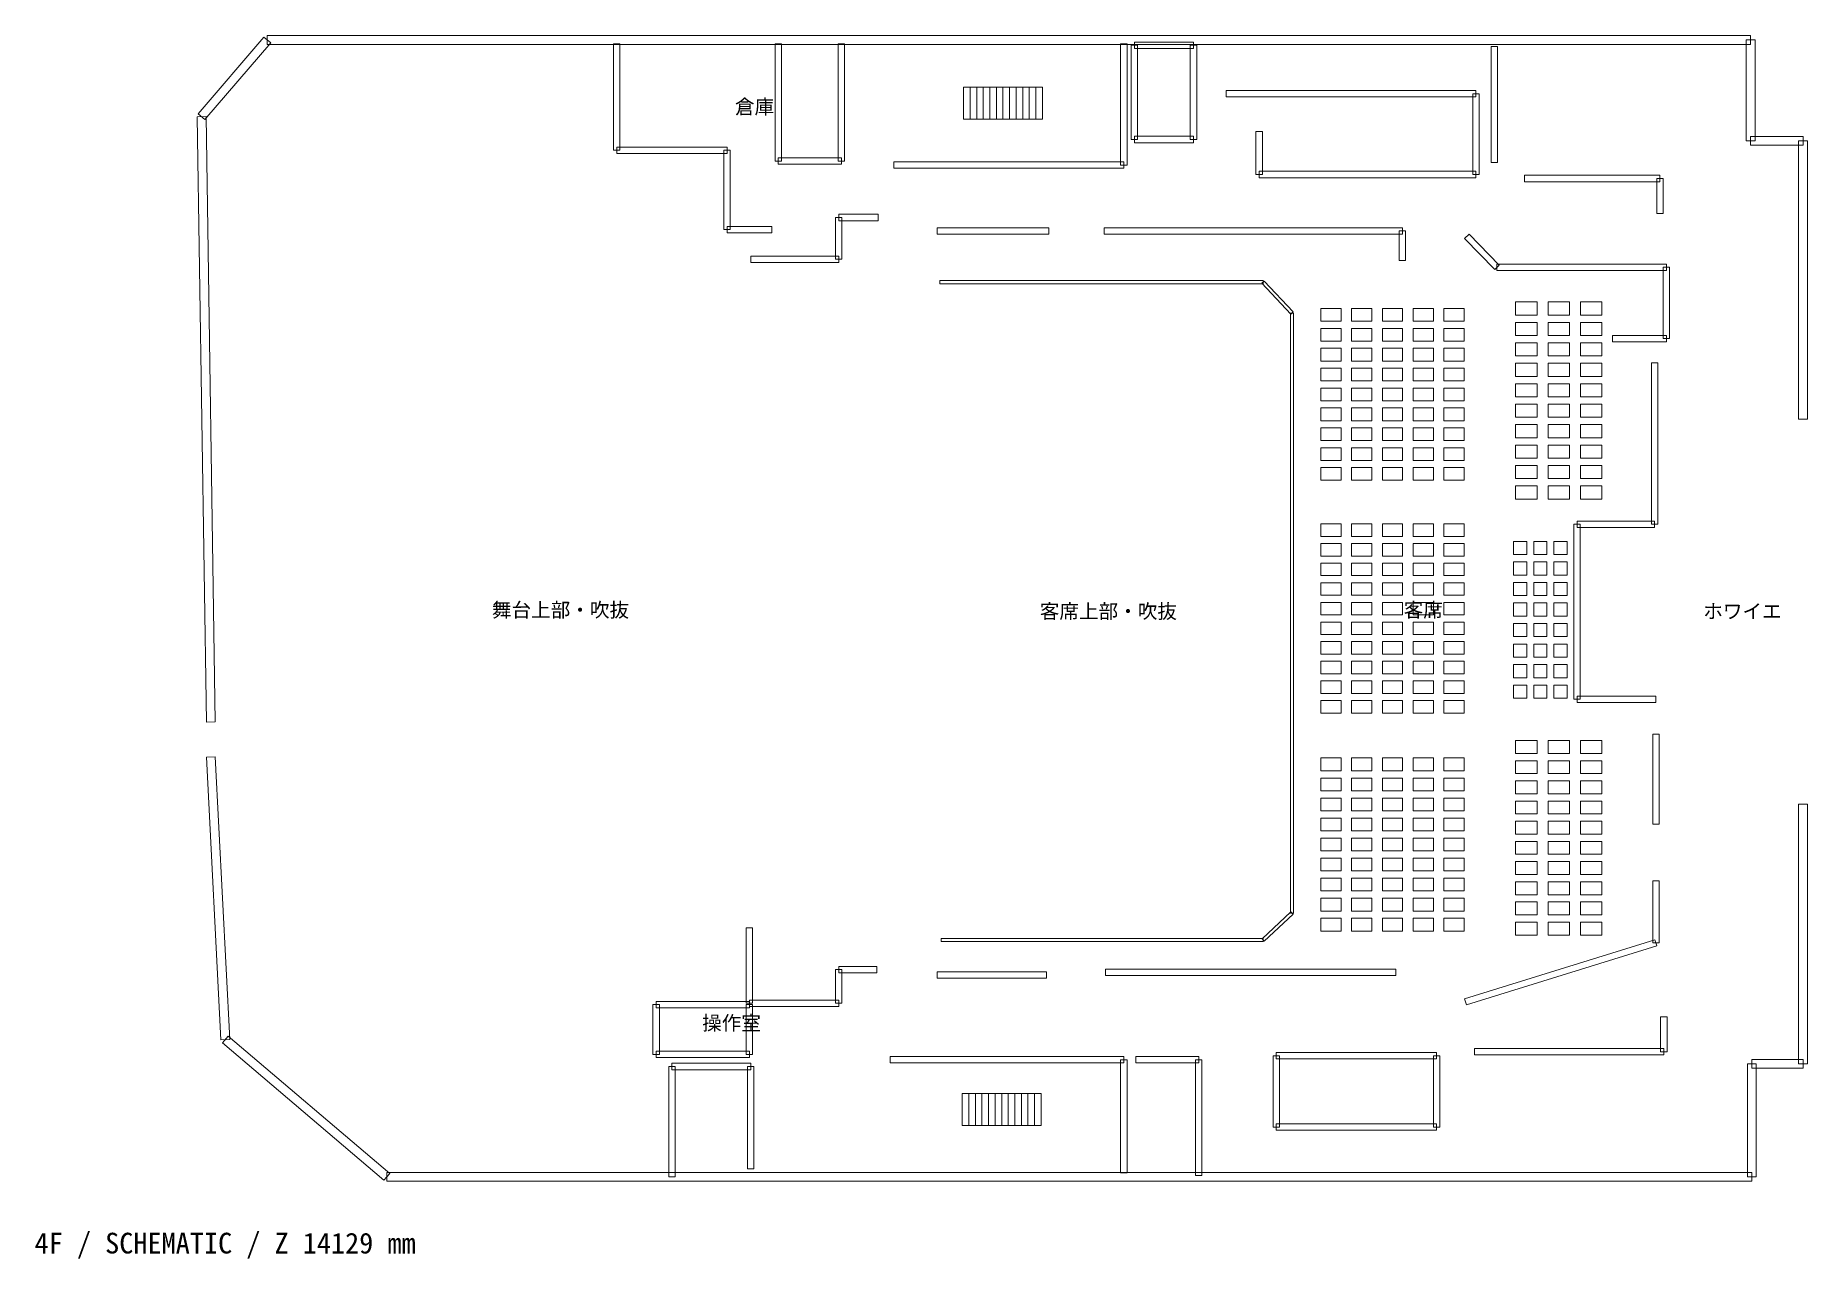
# Model space of a CAD drawing. Header units: millimetres. Extents: x -973 to 54551, y -2658 to 35661.
import ezdxf

# ---------------------------------------------------------------- set-up
doc = ezdxf.new("R2010")
doc.units = ezdxf.units.MM
for name, color, linetype, lineweight, true_color in [('ANNOTATION', 7, 'Continuous', 18, 0x50555f), ('F04_RAILS', 7, 'Continuous', 18, 0x627990), ('F04_ROOMS', 7, 'Continuous', 18, 0x50555f), ('F04_SEATING', 7, 'Continuous', 18, 0xac5052), ('F04_STAIRS', 7, 'Continuous', 18, 0x99a4b1), ('F04_WALLS', 7, 'Continuous', 18, 0xc4ccd5)]:
    doc.layers.add(name, color=color, linetype=linetype, lineweight=lineweight, true_color=true_color)
doc.styles.add('JAPANESE', font='msgothic.ttc')

msp = doc.modelspace()

# ---------------------------------------------------------------- linework, layer by layer
at = {"layer": 'F04_RAILS'}
for points in [[(27367, 27883), (37493, 27883), (37493, 27983), (27367, 27983), (27367, 27883)], [(37456, 27899), (38362, 26930), (38435, 26998), (37529, 27967), (37456, 27899)], [(38348, 26964), (38348, 8164), (38448, 8164), (38448, 26964), (38348, 26964)], [(38364, 8200), (37459, 7357), (37527, 7284), (38433, 8127), (38364, 8200)], [(37493, 7371), (27408, 7371), (27408, 7271), (37493, 7271), (37493, 7371)]]:
    msp.add_lwpolyline(points, close=True, dxfattribs=at)
at = {"layer": 'F04_SEATING'}
for points in [[(45404, 27312), (46074, 27312), (46074, 26902), (45404, 26902), (45404, 27312)], [(46420, 27312), (47090, 27312), (47090, 26902), (46420, 26902), (46420, 27312)], [(47435, 27312), (48105, 27312), (48105, 26902), (47435, 26902), (47435, 27312)], [(39303, 27105), (39939, 27105), (39939, 26706), (39303, 26706), (39303, 27105)], [(40266, 27105), (40902, 27105), (40902, 26706), (40266, 26706), (40266, 27105)], [(41230, 27105), (41865, 27105), (41865, 26706), (41230, 26706), (41230, 27105)], [(42193, 27105), (42829, 27105), (42829, 26706), (42193, 26706), (42193, 27105)], [(43156, 27105), (43792, 27105), (43792, 26706), (43156, 26706), (43156, 27105)], [(45404, 26671), (46074, 26671), (46074, 26261), (45404, 26261), (45404, 26671)], [(46420, 26671), (47090, 26671), (47090, 26261), (46420, 26261), (46420, 26671)], [(47435, 26671), (48105, 26671), (48105, 26261), (47435, 26261), (47435, 26671)], [(39303, 26482), (39939, 26482), (39939, 26083), (39303, 26083), (39303, 26482)], [(40266, 26482), (40902, 26482), (40902, 26083), (40266, 26083), (40266, 26482)], [(41230, 26482), (41865, 26482), (41865, 26083), (41230, 26083), (41230, 26482)], [(42193, 26482), (42829, 26482), (42829, 26083), (42193, 26083), (42193, 26482)], [(43156, 26482), (43792, 26482), (43792, 26083), (43156, 26083), (43156, 26482)], [(39303, 25859), (39939, 25859), (39939, 25460), (39303, 25460), (39303, 25859)], [(40266, 25859), (40902, 25859), (40902, 25460), (40266, 25460), (40266, 25859)], [(41230, 25859), (41865, 25859), (41865, 25460), (41230, 25460), (41230, 25859)], [(42193, 25859), (42829, 25859), (42829, 25460), (42193, 25460), (42193, 25859)], [(43156, 25859), (43792, 25859), (43792, 25460), (43156, 25460), (43156, 25859)], [(45404, 26031), (46074, 26031), (46074, 25621), (45404, 25621), (45404, 26031)], [(46420, 26031), (47090, 26031), (47090, 25621), (46420, 25621), (46420, 26031)], [(47435, 26031), (48105, 26031), (48105, 25621), (47435, 25621), (47435, 26031)], [(39303, 25236), (39939, 25236), (39939, 24837), (39303, 24837), (39303, 25236)], [(40266, 25236), (40902, 25236), (40902, 24837), (40266, 24837), (40266, 25236)], [(41230, 25236), (41865, 25236), (41865, 24837), (41230, 24837), (41230, 25236)], [(42193, 25236), (42829, 25236), (42829, 24837), (42193, 24837), (42193, 25236)], [(43156, 25236), (43792, 25236), (43792, 24837), (43156, 24837), (43156, 25236)], [(45404, 25390), (46074, 25390), (46074, 24980), (45404, 24980), (45404, 25390)], [(46420, 25390), (47090, 25390), (47090, 24980), (46420, 24980), (46420, 25390)], [(47435, 25390), (48105, 25390), (48105, 24980), (47435, 24980), (47435, 25390)], [(39303, 24613), (39939, 24613), (39939, 24214), (39303, 24214), (39303, 24613)], [(40266, 24613), (40902, 24613), (40902, 24214), (40266, 24214), (40266, 24613)], [(41230, 24613), (41865, 24613), (41865, 24214), (41230, 24214), (41230, 24613)], [(42193, 24613), (42829, 24613), (42829, 24214), (42193, 24214), (42193, 24613)], [(43156, 24613), (43792, 24613), (43792, 24214), (43156, 24214), (43156, 24613)], [(45404, 24749), (46074, 24749), (46074, 24339), (45404, 24339), (45404, 24749)], [(46420, 24749), (47090, 24749), (47090, 24339), (46420, 24339), (46420, 24749)], [(47435, 24749), (48105, 24749), (48105, 24339), (47435, 24339), (47435, 24749)], [(39303, 23990), (39939, 23990), (39939, 23591), (39303, 23591), (39303, 23990)], [(40266, 23990), (40902, 23990), (40902, 23591), (40266, 23591), (40266, 23990)], [(41230, 23990), (41865, 23990), (41865, 23591), (41230, 23591), (41230, 23990)], [(42193, 23990), (42829, 23990), (42829, 23591), (42193, 23591), (42193, 23990)], [(43156, 23990), (43792, 23990), (43792, 23591), (43156, 23591), (43156, 23990)], [(45404, 24109), (46074, 24109), (46074, 23698), (45404, 23698), (45404, 24109)], [(46420, 24109), (47090, 24109), (47090, 23698), (46420, 23698), (46420, 24109)], [(47435, 24109), (48105, 24109), (48105, 23698), (47435, 23698), (47435, 24109)], [(39303, 23367), (39939, 23367), (39939, 22968), (39303, 22968), (39303, 23367)], [(40266, 23367), (40902, 23367), (40902, 22968), (40266, 22968), (40266, 23367)], [(41230, 23367), (41865, 23367), (41865, 22968), (41230, 22968), (41230, 23367)], [(42193, 23367), (42829, 23367), (42829, 22968), (42193, 22968), (42193, 23367)], [(43156, 23367), (43792, 23367), (43792, 22968), (43156, 22968), (43156, 23367)], [(45404, 23468), (46074, 23468), (46074, 23058), (45404, 23058), (45404, 23468)], [(46420, 23468), (47090, 23468), (47090, 23058), (46420, 23058), (46420, 23468)], [(47435, 23468), (48105, 23468), (48105, 23058), (47435, 23058), (47435, 23468)], [(45404, 22827), (46074, 22827), (46074, 22417), (45404, 22417), (45404, 22827)], [(46420, 22827), (47090, 22827), (47090, 22417), (46420, 22417), (46420, 22827)], [(47435, 22827), (48105, 22827), (48105, 22417), (47435, 22417), (47435, 22827)], [(39303, 22744), (39939, 22744), (39939, 22345), (39303, 22345), (39303, 22744)], [(40266, 22744), (40902, 22744), (40902, 22345), (40266, 22345), (40266, 22744)], [(41230, 22744), (41865, 22744), (41865, 22345), (41230, 22345), (41230, 22744)], [(42193, 22744), (42829, 22744), (42829, 22345), (42193, 22345), (42193, 22744)], [(43156, 22744), (43792, 22744), (43792, 22345), (43156, 22345), (43156, 22744)], [(39303, 22121), (39939, 22121), (39939, 21723), (39303, 21723), (39303, 22121)], [(40266, 22121), (40902, 22121), (40902, 21723), (40266, 21723), (40266, 22121)], [(41230, 22121), (41865, 22121), (41865, 21723), (41230, 21723), (41230, 22121)], [(42193, 22121), (42829, 22121), (42829, 21723), (42193, 21723), (42193, 22121)], [(43156, 22121), (43792, 22121), (43792, 21723), (43156, 21723), (43156, 22121)], [(45404, 22186), (46074, 22186), (46074, 21776), (45404, 21776), (45404, 22186)], [(46420, 22186), (47090, 22186), (47090, 21776), (46420, 21776), (46420, 22186)], [(47435, 22186), (48105, 22186), (48105, 21776), (47435, 21776), (47435, 22186)], [(45404, 21546), (46074, 21546), (46074, 21136), (45404, 21136), (45404, 21546)], [(46420, 21546), (47090, 21546), (47090, 21136), (46420, 21136), (46420, 21546)], [(47435, 21546), (48105, 21546), (48105, 21136), (47435, 21136), (47435, 21546)], [(39303, 20361), (39939, 20361), (39939, 19968), (39303, 19968), (39303, 20361)], [(40266, 20361), (40902, 20361), (40902, 19968), (40266, 19968), (40266, 20361)], [(41230, 20361), (41865, 20361), (41865, 19968), (41230, 19968), (41230, 20361)], [(42193, 20361), (42829, 20361), (42829, 19968), (42193, 19968), (42193, 20361)], [(43156, 20361), (43792, 20361), (43792, 19968), (43156, 19968), (43156, 20361)], [(39303, 19746), (39939, 19746), (39939, 19352), (39303, 19352), (39303, 19746)], [(40266, 19746), (40902, 19746), (40902, 19352), (40266, 19352), (40266, 19746)], [(41230, 19746), (41865, 19746), (41865, 19352), (41230, 19352), (41230, 19746)], [(42193, 19746), (42829, 19746), (42829, 19352), (42193, 19352), (42193, 19746)], [(43156, 19746), (43792, 19746), (43792, 19352), (43156, 19352), (43156, 19746)], [(45339, 19809), (45756, 19809), (45756, 19397), (45339, 19397), (45339, 19809)], [(45970, 19809), (46387, 19809), (46387, 19397), (45970, 19397), (45970, 19809)], [(46601, 19809), (47018, 19809), (47018, 19397), (46601, 19397), (46601, 19809)], [(39303, 19131), (39939, 19131), (39939, 18737), (39303, 18737), (39303, 19131)], [(40266, 19131), (40902, 19131), (40902, 18737), (40266, 18737), (40266, 19131)], [(41230, 19131), (41865, 19131), (41865, 18737), (41230, 18737), (41230, 19131)], [(42193, 19131), (42829, 19131), (42829, 18737), (42193, 18737), (42193, 19131)], [(43156, 19131), (43792, 19131), (43792, 18737), (43156, 18737), (43156, 19131)], [(45339, 19166), (45756, 19166), (45756, 18754), (45339, 18754), (45339, 19166)], [(45970, 19166), (46387, 19166), (46387, 18754), (45970, 18754), (45970, 19166)], [(46601, 19166), (47018, 19166), (47018, 18754), (46601, 18754), (46601, 19166)], [(39303, 18515), (39939, 18515), (39939, 18121), (39303, 18121), (39303, 18515)], [(40266, 18515), (40902, 18515), (40902, 18121), (40266, 18121), (40266, 18515)], [(41230, 18515), (41865, 18515), (41865, 18121), (41230, 18121), (41230, 18515)], [(42193, 18515), (42829, 18515), (42829, 18121), (42193, 18121), (42193, 18515)], [(43156, 18515), (43792, 18515), (43792, 18121), (43156, 18121), (43156, 18515)], [(45339, 18523), (45756, 18523), (45756, 18112), (45339, 18112), (45339, 18523)], [(45970, 18523), (46387, 18523), (46387, 18112), (45970, 18112), (45970, 18523)], [(46601, 18523), (47018, 18523), (47018, 18112), (46601, 18112), (46601, 18523)], [(39303, 17900), (39939, 17900), (39939, 17506), (39303, 17506), (39303, 17900)], [(40266, 17900), (40902, 17900), (40902, 17506), (40266, 17506), (40266, 17900)], [(41230, 17900), (41865, 17900), (41865, 17506), (41230, 17506), (41230, 17900)], [(42193, 17900), (42829, 17900), (42829, 17506), (42193, 17506), (42193, 17900)], [(43156, 17900), (43792, 17900), (43792, 17506), (43156, 17506), (43156, 17900)], [(45339, 17880), (45756, 17880), (45756, 17469), (45339, 17469), (45339, 17880)], [(45970, 17880), (46387, 17880), (46387, 17469), (45970, 17469), (45970, 17880)], [(46601, 17880), (47018, 17880), (47018, 17469), (46601, 17469), (46601, 17880)], [(39303, 17284), (39939, 17284), (39939, 16890), (39303, 16890), (39303, 17284)], [(40266, 17284), (40902, 17284), (40902, 16890), (40266, 16890), (40266, 17284)], [(41230, 17284), (41865, 17284), (41865, 16890), (41230, 16890), (41230, 17284)], [(42193, 17284), (42829, 17284), (42829, 16890), (42193, 16890), (42193, 17284)], [(43156, 17284), (43792, 17284), (43792, 16890), (43156, 16890), (43156, 17284)], [(45339, 17237), (45756, 17237), (45756, 16826), (45339, 16826), (45339, 17237)], [(45970, 17237), (46387, 17237), (46387, 16826), (45970, 16826), (45970, 17237)], [(46601, 17237), (47018, 17237), (47018, 16826), (46601, 16826), (46601, 17237)], [(39303, 16669), (39939, 16669), (39939, 16275), (39303, 16275), (39303, 16669)], [(40266, 16669), (40902, 16669), (40902, 16275), (40266, 16275), (40266, 16669)], [(41230, 16669), (41865, 16669), (41865, 16275), (41230, 16275), (41230, 16669)], [(42193, 16669), (42829, 16669), (42829, 16275), (42193, 16275), (42193, 16669)], [(43156, 16669), (43792, 16669), (43792, 16275), (43156, 16275), (43156, 16669)], [(45339, 16594), (45756, 16594), (45756, 16183), (45339, 16183), (45339, 16594)], [(45970, 16594), (46387, 16594), (46387, 16183), (45970, 16183), (45970, 16594)], [(46601, 16594), (47018, 16594), (47018, 16183), (46601, 16183), (46601, 16594)], [(39303, 16053), (39939, 16053), (39939, 15660), (39303, 15660), (39303, 16053)], [(40266, 16053), (40902, 16053), (40902, 15660), (40266, 15660), (40266, 16053)], [(41230, 16053), (41865, 16053), (41865, 15660), (41230, 15660), (41230, 16053)], [(42193, 16053), (42829, 16053), (42829, 15660), (42193, 15660), (42193, 16053)], [(43156, 16053), (43792, 16053), (43792, 15660), (43156, 15660), (43156, 16053)], [(45339, 15952), (45756, 15952), (45756, 15540), (45339, 15540), (45339, 15952)], [(45970, 15952), (46387, 15952), (46387, 15540), (45970, 15540), (45970, 15952)], [(46601, 15952), (47018, 15952), (47018, 15540), (46601, 15540), (46601, 15952)], [(39303, 15438), (39939, 15438), (39939, 15044), (39303, 15044), (39303, 15438)], [(40266, 15438), (40902, 15438), (40902, 15044), (40266, 15044), (40266, 15438)], [(41230, 15438), (41865, 15438), (41865, 15044), (41230, 15044), (41230, 15438)], [(42193, 15438), (42829, 15438), (42829, 15044), (42193, 15044), (42193, 15438)], [(43156, 15438), (43792, 15438), (43792, 15044), (43156, 15044), (43156, 15438)], [(45339, 15309), (45756, 15309), (45756, 14897), (45339, 14897), (45339, 15309)], [(45970, 15309), (46387, 15309), (46387, 14897), (45970, 14897), (45970, 15309)], [(46601, 15309), (47018, 15309), (47018, 14897), (46601, 14897), (46601, 15309)], [(39303, 14823), (39939, 14823), (39939, 14429), (39303, 14429), (39303, 14823)], [(40266, 14823), (40902, 14823), (40902, 14429), (40266, 14429), (40266, 14823)], [(41230, 14823), (41865, 14823), (41865, 14429), (41230, 14429), (41230, 14823)], [(42193, 14823), (42829, 14823), (42829, 14429), (42193, 14429), (42193, 14823)], [(43156, 14823), (43792, 14823), (43792, 14429), (43156, 14429), (43156, 14823)], [(45404, 13572), (46074, 13572), (46074, 13167), (45404, 13167), (45404, 13572)], [(46420, 13572), (47090, 13572), (47090, 13167), (46420, 13167), (46420, 13572)], [(47435, 13572), (48105, 13572), (48105, 13167), (47435, 13167), (47435, 13572)], [(39303, 13025), (39939, 13025), (39939, 12623), (39303, 12623), (39303, 13025)], [(40266, 13025), (40902, 13025), (40902, 12623), (40266, 12623), (40266, 13025)], [(41230, 13025), (41865, 13025), (41865, 12623), (41230, 12623), (41230, 13025)], [(42193, 13025), (42829, 13025), (42829, 12623), (42193, 12623), (42193, 13025)], [(43156, 13025), (43792, 13025), (43792, 12623), (43156, 12623), (43156, 13025)], [(45404, 12940), (46074, 12940), (46074, 12535), (45404, 12535), (45404, 12940)], [(46420, 12940), (47090, 12940), (47090, 12535), (46420, 12535), (46420, 12940)], [(47435, 12940), (48105, 12940), (48105, 12535), (47435, 12535), (47435, 12940)], [(39303, 12397), (39939, 12397), (39939, 11995), (39303, 11995), (39303, 12397)], [(40266, 12397), (40902, 12397), (40902, 11995), (40266, 11995), (40266, 12397)], [(41230, 12397), (41865, 12397), (41865, 11995), (41230, 11995), (41230, 12397)], [(42193, 12397), (42829, 12397), (42829, 11995), (42193, 11995), (42193, 12397)], [(43156, 12397), (43792, 12397), (43792, 11995), (43156, 11995), (43156, 12397)], [(45404, 12307), (46074, 12307), (46074, 11903), (45404, 11903), (45404, 12307)], [(46420, 12307), (47090, 12307), (47090, 11903), (46420, 11903), (46420, 12307)], [(47435, 12307), (48105, 12307), (48105, 11903), (47435, 11903), (47435, 12307)], [(39303, 11770), (39939, 11770), (39939, 11368), (39303, 11368), (39303, 11770)], [(40266, 11770), (40902, 11770), (40902, 11368), (40266, 11368), (40266, 11770)], [(41230, 11770), (41865, 11770), (41865, 11368), (41230, 11368), (41230, 11770)], [(42193, 11770), (42829, 11770), (42829, 11368), (42193, 11368), (42193, 11770)], [(43156, 11770), (43792, 11770), (43792, 11368), (43156, 11368), (43156, 11770)], [(45404, 11675), (46074, 11675), (46074, 11270), (45404, 11270), (45404, 11675)], [(46420, 11675), (47090, 11675), (47090, 11270), (46420, 11270), (46420, 11675)], [(47435, 11675), (48105, 11675), (48105, 11270), (47435, 11270), (47435, 11675)], [(39303, 11142), (39939, 11142), (39939, 10740), (39303, 10740), (39303, 11142)], [(40266, 11142), (40902, 11142), (40902, 10740), (40266, 10740), (40266, 11142)], [(41230, 11142), (41865, 11142), (41865, 10740), (41230, 10740), (41230, 11142)], [(42193, 11142), (42829, 11142), (42829, 10740), (42193, 10740), (42193, 11142)], [(43156, 11142), (43792, 11142), (43792, 10740), (43156, 10740), (43156, 11142)], [(45404, 11043), (46074, 11043), (46074, 10638), (45404, 10638), (45404, 11043)], [(46420, 11043), (47090, 11043), (47090, 10638), (46420, 10638), (46420, 11043)], [(47435, 11043), (48105, 11043), (48105, 10638), (47435, 10638), (47435, 11043)], [(39303, 10514), (39939, 10514), (39939, 10113), (39303, 10113), (39303, 10514)], [(40266, 10514), (40902, 10514), (40902, 10113), (40266, 10113), (40266, 10514)], [(41230, 10514), (41865, 10514), (41865, 10113), (41230, 10113), (41230, 10514)], [(42193, 10514), (42829, 10514), (42829, 10113), (42193, 10113), (42193, 10514)], [(43156, 10514), (43792, 10514), (43792, 10113), (43156, 10113), (43156, 10514)], [(45404, 10410), (46074, 10410), (46074, 10006), (45404, 10006), (45404, 10410)], [(46420, 10410), (47090, 10410), (47090, 10006), (46420, 10006), (46420, 10410)], [(47435, 10410), (48105, 10410), (48105, 10006), (47435, 10006), (47435, 10410)], [(39303, 9887), (39939, 9887), (39939, 9485), (39303, 9485), (39303, 9887)], [(40266, 9887), (40902, 9887), (40902, 9485), (40266, 9485), (40266, 9887)], [(41230, 9887), (41865, 9887), (41865, 9485), (41230, 9485), (41230, 9887)], [(42193, 9887), (42829, 9887), (42829, 9485), (42193, 9485), (42193, 9887)], [(43156, 9887), (43792, 9887), (43792, 9485), (43156, 9485), (43156, 9887)], [(45404, 9778), (46074, 9778), (46074, 9374), (45404, 9374), (45404, 9778)], [(46420, 9778), (47090, 9778), (47090, 9374), (46420, 9374), (46420, 9778)], [(47435, 9778), (48105, 9778), (48105, 9374), (47435, 9374), (47435, 9778)], [(39303, 9259), (39939, 9259), (39939, 8857), (39303, 8857), (39303, 9259)], [(40266, 9259), (40902, 9259), (40902, 8857), (40266, 8857), (40266, 9259)], [(41230, 9259), (41865, 9259), (41865, 8857), (41230, 8857), (41230, 9259)], [(42193, 9259), (42829, 9259), (42829, 8857), (42193, 8857), (42193, 9259)], [(43156, 9259), (43792, 9259), (43792, 8857), (43156, 8857), (43156, 9259)], [(45404, 9146), (46074, 9146), (46074, 8741), (45404, 8741), (45404, 9146)], [(46420, 9146), (47090, 9146), (47090, 8741), (46420, 8741), (46420, 9146)], [(47435, 9146), (48105, 9146), (48105, 8741), (47435, 8741), (47435, 9146)], [(39303, 8632), (39939, 8632), (39939, 8230), (39303, 8230), (39303, 8632)], [(40266, 8632), (40902, 8632), (40902, 8230), (40266, 8230), (40266, 8632)], [(41230, 8632), (41865, 8632), (41865, 8230), (41230, 8230), (41230, 8632)], [(42193, 8632), (42829, 8632), (42829, 8230), (42193, 8230), (42193, 8632)], [(43156, 8632), (43792, 8632), (43792, 8230), (43156, 8230), (43156, 8632)], [(45404, 8514), (46074, 8514), (46074, 8109), (45404, 8109), (45404, 8514)], [(46420, 8514), (47090, 8514), (47090, 8109), (46420, 8109), (46420, 8514)], [(47435, 8514), (48105, 8514), (48105, 8109), (47435, 8109), (47435, 8514)], [(39303, 8004), (39939, 8004), (39939, 7602), (39303, 7602), (39303, 8004)], [(40266, 8004), (40902, 8004), (40902, 7602), (40266, 7602), (40266, 8004)], [(41230, 8004), (41865, 8004), (41865, 7602), (41230, 7602), (41230, 8004)], [(42193, 8004), (42829, 8004), (42829, 7602), (42193, 7602), (42193, 8004)], [(43156, 8004), (43792, 8004), (43792, 7602), (43156, 7602), (43156, 8004)], [(45404, 7881), (46074, 7881), (46074, 7477), (45404, 7477), (45404, 7881)], [(46420, 7881), (47090, 7881), (47090, 7477), (46420, 7477), (46420, 7881)], [(47435, 7881), (48105, 7881), (48105, 7477), (47435, 7477), (47435, 7881)]]:
    msp.add_lwpolyline(points, close=True, dxfattribs=at)
at = {"layer": 'F04_STAIRS'}
for points in [[(28107, 33040), (28313, 33040), (28313, 34040), (28107, 34040), (28107, 33040)], [(28313, 33040), (28519, 33040), (28519, 34040), (28313, 34040), (28313, 33040)], [(28519, 33040), (28725, 33040), (28725, 34040), (28519, 34040), (28519, 33040)], [(28725, 33040), (28931, 33040), (28931, 34040), (28725, 34040), (28725, 33040)], [(28931, 33040), (29137, 33040), (29137, 34040), (28931, 34040), (28931, 33040)], [(29137, 33040), (29342, 33040), (29342, 34040), (29137, 34040), (29137, 33040)], [(29342, 33040), (29548, 33040), (29548, 34040), (29342, 34040), (29342, 33040)], [(29548, 33040), (29754, 33040), (29754, 34040), (29548, 34040), (29548, 33040)], [(29754, 33040), (29960, 33040), (29960, 34040), (29754, 34040), (29754, 33040)], [(29960, 33040), (30166, 33040), (30166, 34040), (29960, 34040), (29960, 33040)], [(30166, 33040), (30371, 33040), (30371, 34040), (30166, 34040), (30166, 33040)], [(30371, 33040), (30577, 33040), (30577, 34040), (30371, 34040), (30371, 33040)], [(28066, 1509), (28272, 1509), (28272, 2509), (28066, 2509), (28066, 1509)], [(28272, 1509), (28478, 1509), (28478, 2509), (28272, 2509), (28272, 1509)], [(28478, 1509), (28684, 1509), (28684, 2509), (28478, 2509), (28478, 1509)], [(28684, 1509), (28890, 1509), (28890, 2509), (28684, 2509), (28684, 1509)], [(28890, 1509), (29095, 1509), (29095, 2509), (28890, 2509), (28890, 1509)], [(29095, 1509), (29301, 1509), (29301, 2509), (29095, 2509), (29095, 1509)], [(29301, 1509), (29507, 1509), (29507, 2509), (29301, 2509), (29301, 1509)], [(29507, 1509), (29713, 1509), (29713, 2509), (29507, 2509), (29507, 1509)], [(29713, 1509), (29919, 1509), (29919, 2509), (29713, 2509), (29713, 1509)], [(29919, 1509), (30125, 1509), (30125, 2509), (29919, 2509), (29919, 1509)], [(30125, 1509), (30330, 1509), (30330, 2509), (30125, 2509), (30125, 1509)], [(30330, 1509), (30536, 1509), (30536, 2509), (30330, 2509), (30330, 1509)]]:
    msp.add_lwpolyline(points, close=True, dxfattribs=at)
at = {"layer": 'F04_WALLS'}
for points in [[(4339, 33027), (6397, 35430), (6184, 35612), (4126, 33209), (4339, 33027)], [(6291, 35381), (52765, 35381), (52765, 35661), (6291, 35661), (6291, 35381)], [(17140, 35394), (17140, 32064), (17340, 32064), (17340, 35394), (17140, 35394)], [(22203, 35394), (22203, 31727), (22403, 31727), (22403, 35394), (22203, 35394)], [(24379, 31727), (24379, 35394), (24179, 35394), (24179, 31727), (24379, 31727)], [(33229, 31601), (33229, 35394), (33029, 35394), (33029, 31601), (33229, 31601)], [(33559, 32401), (33559, 35352), (33359, 35352), (33359, 32401), (33559, 32401)], [(33459, 35252), (35311, 35252), (35311, 35452), (33459, 35452), (33459, 35252)], [(35211, 35352), (35211, 32401), (35411, 32401), (35411, 35352), (35211, 35352)], [(44638, 35310), (44638, 31685), (44838, 31685), (44838, 35310), (44638, 35310)], [(52625, 35521), (52625, 32359), (52905, 32359), (52905, 35521), (52625, 35521)], [(36340, 33735), (44161, 33735), (44161, 33935), (36340, 33935), (36340, 33735)], [(44061, 33835), (44061, 31305), (44261, 31305), (44261, 33835), (44061, 33835)], [(4661, 14152), (4372, 33120), (4092, 33116), (4381, 14147), (4661, 14152)], [(35311, 32501), (33459, 32501), (33459, 32301), (35311, 32301), (35311, 32501)], [(37469, 31305), (37469, 32654), (37269, 32654), (37269, 31305), (37469, 31305)], [(52765, 32219), (54411, 32219), (54411, 32499), (52765, 32499), (52765, 32219)], [(54271, 32359), (54271, 23634), (54551, 23634), (54551, 32359), (54271, 32359)], [(17240, 31964), (20698, 31964), (20698, 32164), (17240, 32164), (17240, 31964)], [(20598, 32064), (20598, 29577), (20798, 29577), (20798, 32064), (20598, 32064)], [(22303, 31627), (24279, 31627), (24279, 31827), (22303, 31827), (22303, 31627)], [(25926, 31501), (33129, 31501), (33129, 31701), (25926, 31701), (25926, 31501)], [(44161, 31405), (37369, 31405), (37369, 31205), (44161, 31205), (44161, 31405)], [(45684, 31079), (49924, 31079), (49924, 31279), (45684, 31279), (45684, 31079)], [(49824, 31179), (49824, 30083), (50024, 30083), (50024, 31179), (49824, 31179)], [(24197, 29857), (25432, 29857), (25432, 30057), (24197, 30057), (24197, 29857)], [(20698, 29477), (22098, 29477), (22098, 29677), (20698, 29677), (20698, 29477)], [(24297, 28650), (24297, 29957), (24097, 29957), (24097, 28650), (24297, 28650)], [(27284, 29435), (30783, 29435), (30783, 29635), (27284, 29635), (27284, 29435)], [(32512, 29435), (41856, 29435), (41856, 29635), (32512, 29635), (32512, 29435)], [(41756, 29535), (41756, 28608), (41956, 28608), (41956, 29535), (41756, 29535)], [(43802, 29297), (44748, 28327), (44892, 28467), (43945, 29436), (43802, 29297)], [(21439, 28550), (24197, 28550), (24197, 28750), (21439, 28750), (21439, 28550)], [(44820, 28297), (50130, 28297), (50130, 28497), (44820, 28497), (44820, 28297)], [(50030, 28397), (50030, 26163), (50230, 26163), (50230, 28397), (50030, 28397)], [(50130, 26263), (48442, 26263), (48442, 26063), (50130, 26063), (50130, 26263)], [(49660, 25404), (49660, 20346), (49860, 20346), (49860, 25404), (49660, 25404)], [(47231, 20346), (47231, 14866), (47431, 14866), (47431, 20346), (47231, 20346)], [(49760, 20446), (47331, 20446), (47331, 20246), (49760, 20246), (49760, 20446)], [(47331, 14766), (49801, 14766), (49801, 14966), (47331, 14966), (47331, 14766)], [(49701, 13770), (49701, 10946), (49901, 10946), (49901, 13770), (49701, 13770)], [(5113, 4209), (4660, 13061), (4381, 13046), (4834, 4194), (5113, 4209)], [(54271, 11578), (54271, 3443), (54551, 3443), (54551, 11578), (54271, 11578)], [(49701, 9175), (49701, 7236), (49901, 7236), (49901, 9175), (49701, 9175)], [(21498, 5340), (21498, 7700), (21298, 7700), (21298, 5340), (21498, 5340)], [(49771, 7332), (43802, 5477), (43862, 5286), (49831, 7141), (49771, 7332)], [(24097, 6393), (24097, 5340), (24297, 5340), (24297, 6393), (24097, 6393)], [(25391, 6493), (24197, 6493), (24197, 6293), (25391, 6293), (25391, 6493)], [(30701, 6325), (27284, 6325), (27284, 6125), (30701, 6125), (30701, 6325)], [(41650, 6409), (32553, 6409), (32553, 6209), (41650, 6209), (41650, 6409)], [(18575, 3738), (18575, 5297), (18375, 5297), (18375, 3738), (18575, 3738)], [(18475, 5197), (21398, 5197), (21398, 5397), (18475, 5397), (18475, 5197)], [(21298, 5297), (21298, 3738), (21498, 3738), (21498, 5297), (21298, 5297)], [(24197, 5440), (21398, 5440), (21398, 5240), (24197, 5240), (24197, 5440)], [(50148, 3822), (50148, 4918), (49948, 4918), (49948, 3822), (50148, 3822)], [(10127, 9), (5064, 4308), (4883, 4095), (9946, -205), (10127, 9)], [(44120, 3722), (50048, 3722), (50048, 3922), (44120, 3922), (44120, 3722)], [(21398, 3838), (18475, 3838), (18475, 3638), (21398, 3638), (21398, 3838)], [(19069, -98), (19069, 3358), (18869, 3358), (18869, -98), (19069, -98)], [(18969, 3258), (21439, 3258), (21439, 3458), (18969, 3458), (18969, 3258)], [(21339, 3358), (21339, 155), (21539, 155), (21539, 3358), (21339, 3358)], [(25802, 3469), (33129, 3469), (33129, 3669), (25802, 3669), (25802, 3469)], [(33029, 3569), (33029, 28), (33229, 28), (33229, 3569), (33029, 3569)], [(33500, 3469), (35476, 3469), (35476, 3669), (33500, 3669), (33500, 3469)], [(35376, 3569), (35376, -56), (35576, -56), (35576, 3569), (35376, 3569)], [(38004, 1461), (38004, 3696), (37804, 3696), (37804, 1461), (38004, 1461)], [(37904, 3596), (42926, 3596), (42926, 3796), (37904, 3796), (37904, 3596)], [(42826, 3696), (42826, 1461), (43026, 1461), (43026, 3696), (42826, 3696)], [(52666, 3443), (52666, -98), (52946, -98), (52946, 3443), (52666, 3443)], [(54411, 3583), (52806, 3583), (52806, 3303), (54411, 3303), (54411, 3583)], [(42926, 1561), (37904, 1561), (37904, 1361), (42926, 1361), (42926, 1561)], [(52806, 42), (10037, 42), (10037, -238), (52806, -238), (52806, 42)]]:
    msp.add_lwpolyline(points, close=True, dxfattribs=at)

# ---------------------------------------------------------------- texts
at = {"layer": 'ANNOTATION', "style": 'JAPANESE'}
msp.add_text('4F / SCHEMATIC / Z 14129 mm', height=650, dxfattribs=at).set_placement((-1000, -2500))
at = {"layer": 'F04_ROOMS', "style": 'JAPANESE'}
for s, p in [('倉庫', (20945, 33202)), ('舞台上部・吹抜', (13330, 17437)), ('客席上部・吹抜', (30495, 17395)), ('客席', (41897, 17437)), ('ホワイエ', (51283, 17395)), ('操作室', (19916, 4496))]:
    msp.add_text(s, height=450, dxfattribs=at).set_placement(p)

doc.saveas('drawing.dxf')
